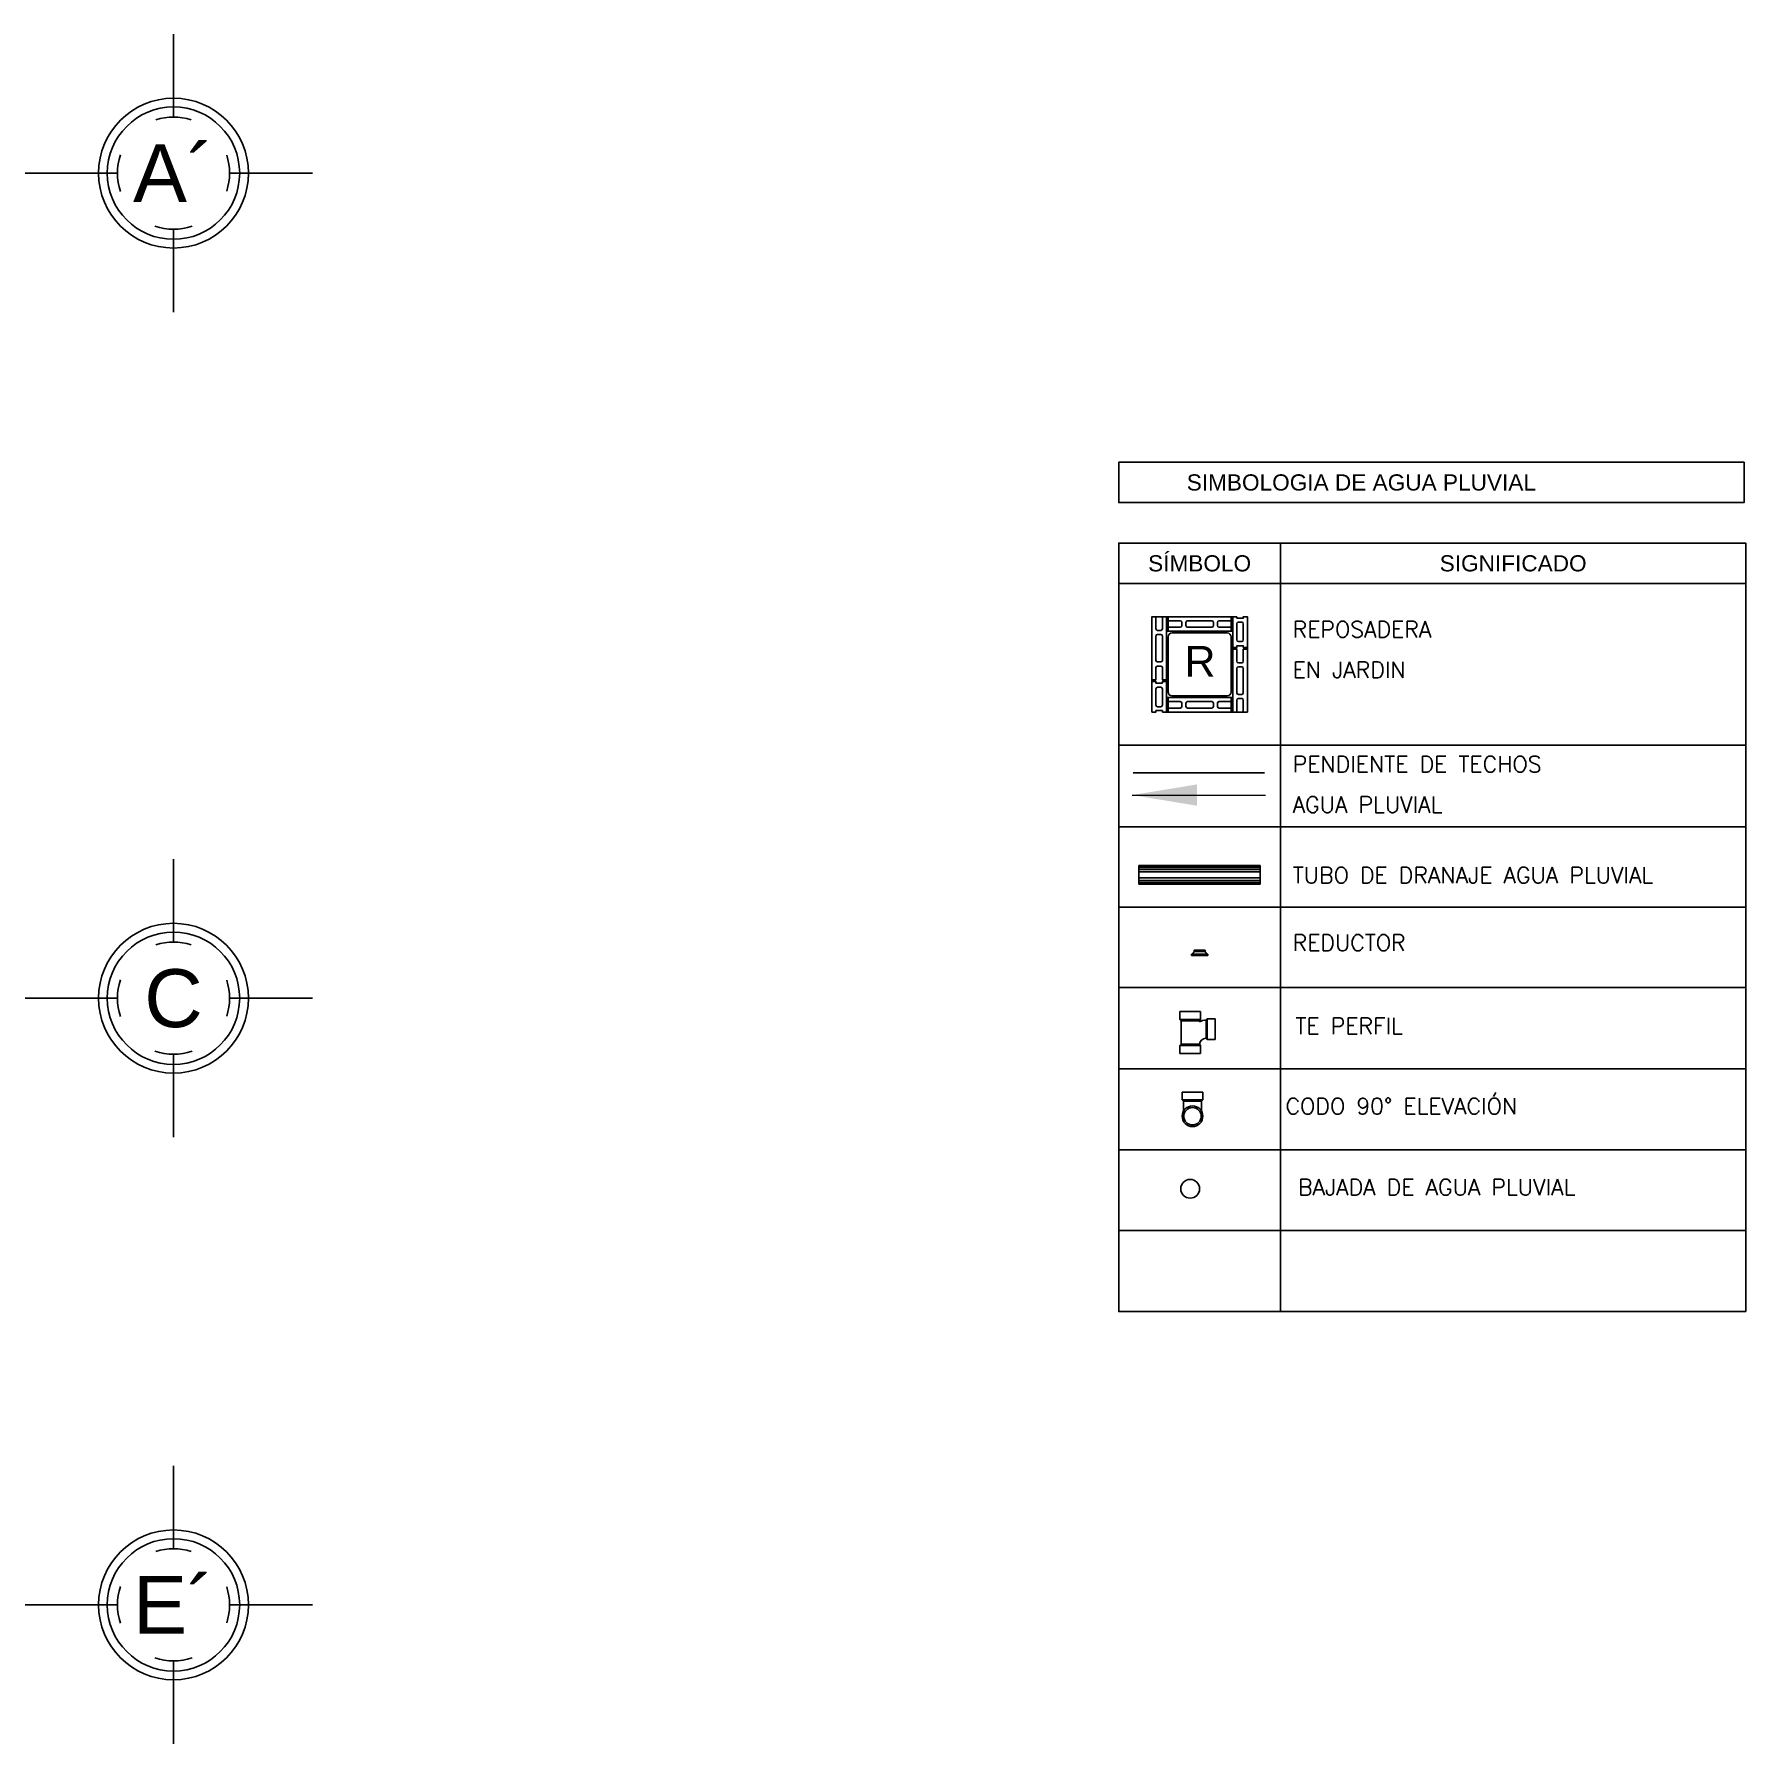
# Model space of a CAD drawing. Header units: inches. Extents: x -370 to 18, y -197 to 199.
# Drawn here: x -230.73 to -220.15, y -114.32 to -103.75 of the extents above; entities that cross this region are included whole.
import ezdxf
from ezdxf.enums import TextEntityAlignment as Align

# ---------------------------------------------------------------- set-up
doc = ezdxf.new("R2010")
doc.units = ezdxf.units.IN
doc.header["$MEASUREMENT"] = 0
doc.linetypes.add('CENTER2', pattern=[28.575, 19.05, -3.175, 3.175, -3.175])
for name, color, linetype in [('Simbologia', 7, 'Continuous'), ('SIMBOLOS', 7, 'Continuous'), ('Textos', 2, 'Continuous')]:
    doc.layers.add(name, color=color, linetype=linetype)
doc.styles.add('ARIAL', font='arial.ttf', dxfattribs={"height": 0.14})
doc.styles.add('ROMANS', font='romans.shx', dxfattribs={"width": 1.35})
doc.styles.get("Standard").update_dxf_attribs({"font": 'arial.ttf'})
doc.dimstyles.new('E50', dxfattribs={"dimscale": 2, "dimtxt": 0.1, "dimasz": 0.2, "dimexe": 0.25, "dimexo": 0.25, "dimgap": 0, "dimtad": 0, "dimlfac": 0.5, "dimzin": 0, "dimdsep": 46, "dimtxsty": 'Standard', "dimblk": 'ARCHTICK', "dimcen": 0.09, "dimdle": 0.25, "dimclrd": 2, "dimclre": 1, "dimclrt": 3, "dimadec": 0, "dimazin": 0, "dimtfac": 1, "dimtix": 1, "dimtmove": 1, "dimatfit": 3, "dimfxl": 1, "dimtvp": 1, "dimtolj": 1, "dimtzin": 0, "dimlwd": 20, "dimlwe": 13, "dimarcsym": 0})

# ---------------------------------------------------------------- blocks, each defined once
blk = doc.blocks.new('EJE NORTE NUEVO')
at = {"color": 8}
for p, q in [((0, 3.252), (0, 3.764)), ((-0.347, 2.905), (-0.859, 2.905)), ((0.347, 2.905), (0.859, 2.905))]:
    blk.add_line(p, q, dxfattribs=at)
at = {"color": 2, "linetype": 'CENTER2'}
blk.add_line((0, 2.558), (0, -2.558), dxfattribs=at)
at = {"color": 8}
blk.add_circle((0, 2.905), 0.463, dxfattribs=at)
at = {"color": 4}
blk.add_circle((0, 2.905), 0.409, dxfattribs=at)
at = {"color": 8}
for start, end in [(71.4161, 108.5839), (160.6993, 199.2784), (341.7694, 18.2529), (251.0526, 288.9474)]:
    blk.add_arc((0, 2.905), 0.347, start, end, dxfattribs=at)
at = {"color": 4}
blk.add_attdef('A', text='', height=0.358, dxfattribs=at).set_placement((0, 2.905), align=Align.MIDDLE_CENTER)

msp = doc.modelspace()

# ---------------------------------------------------------------- linework, layer by layer
at = {"color": 1}
for p, q in [((-223.6462, -109.84215), (-223.5182, -109.84215)), ((-223.52573, -109.84993), (-223.63867, -109.84993)), ((-223.48497, -109.95891), (-223.48497, -109.84596)), ((-223.47718, -109.83843), (-223.47718, -109.96643)), ((-223.52573, -109.99575), (-223.63867, -109.99575)), ((-223.6462, -110.00353), (-223.5182, -110.00353)), ((-223.63256, -110.33944), (-223.50456, -110.33944)), ((-223.51209, -110.34723), (-223.62503, -110.34723))]:
    msp.add_line(p, q, dxfattribs=at)
at = {"layer": 'Simbologia', "color": 2}
for p, q in [((-223.02463, -106.8977), (-223.02463, -107.1477)), ((-223.02463, -107.1477), (-223.02463, -111.6477)), ((-224.02463, -108.1477), (-220.14963, -108.1477)), ((-224.02463, -108.65069), (-220.14963, -108.65069)), ((-224.02463, -109.1477), (-220.14963, -109.1477)), ((-224.02463, -109.64471), (-220.14963, -109.64471)), ((-224.02463, -110.1477), (-220.14963, -110.1477)), ((-224.02463, -110.6477), (-220.14963, -110.6477)), ((-224.02463, -111.1477), (-220.14963, -111.1477)), ((-224.02463, -111.6477), (-220.14963, -111.6477))]:
    msp.add_line(p, q, dxfattribs=at)
at = {"layer": 'Simbologia', "color": 4}
msp.add_line((-220.14963, -107.1477), (-224.02463, -107.1477), dxfattribs=at)
for points in [[(-220.15965, -106.3977), (-220.15965, -106.6477), (-224.02463, -106.6477), (-224.02463, -106.3977)], [(-220.14963, -111.6477), (-220.14963, -106.8977), (-224.02463, -106.8977), (-224.02463, -111.6477)]]:
    msp.add_lwpolyline(points, close=True, dxfattribs=at)
at = {"layer": 'SIMBOLOS', "color": 2}
for p, q in [((-223.79463, -107.3527), (-223.75463, -107.3527)), ((-223.72963, -107.3527), (-223.71963, -107.3527)), ((-223.31963, -107.3527), (-223.32963, -107.3527)), ((-223.72963, -107.4427), (-223.71963, -107.4427)), ((-223.71963, -107.3777), (-223.71963, -107.4177)), ((-223.32963, -107.3777), (-223.32963, -107.4177)), ((-223.31963, -107.4427), (-223.32963, -107.4427)), ((-223.31963, -107.5427), (-223.31963, -107.5527)), ((-223.22963, -107.5427), (-223.22963, -107.5527)), ((-223.81963, -107.7527), (-223.81963, -107.7427)), ((-223.72963, -107.7527), (-223.72963, -107.7427)), ((-223.72963, -107.8527), (-223.71963, -107.8527)), ((-223.71963, -107.9177), (-223.71963, -107.8777)), ((-223.31963, -107.8527), (-223.32963, -107.8527)), ((-223.32963, -107.9177), (-223.32963, -107.8777)), ((-223.71963, -107.9427), (-223.72963, -107.9427)), ((-223.72963, -107.9427), (-223.71963, -107.9427)), ((-223.31963, -107.9427), (-223.32963, -107.9427)), ((-223.32963, -107.9427), (-223.31963, -107.9427)), ((-223.25463, -107.9427), (-223.29463, -107.9427)), ((-223.89963, -108.89087), (-223.14963, -108.89087)), ((-223.89963, -109.00687), (-223.14963, -109.00687))]:
    msp.add_line(p, q, dxfattribs=at)
at = {"layer": 'SIMBOLOS', "color": 1}
for p, q in [((-223.93548, -108.31719), (-223.12359, -108.31719)), ((-223.89963, -108.89487), (-223.14963, -108.89487)), ((-223.89963, -108.90287), (-223.14963, -108.90287)), ((-223.89963, -108.91487), (-223.14963, -108.91487)), ((-223.89963, -108.92987), (-223.14963, -108.92987)), ((-223.89963, -108.96787), (-223.14963, -108.96787)), ((-223.89963, -108.98287), (-223.14963, -108.98287)), ((-223.89963, -108.99487), (-223.14963, -108.99487)), ((-223.89963, -109.00287), (-223.14963, -109.00287)), ((-223.57463, -109.43871), (-223.47463, -109.43871)), ((-223.57463, -109.43871), (-223.57463, -109.44671)), ((-223.47463, -109.44671), (-223.57463, -109.44671)), ((-223.5713, -109.43871), (-223.55636, -109.42271)), ((-223.49063, -109.41471), (-223.55863, -109.41471)), ((-223.55863, -109.42271), (-223.55863, -109.41471)), ((-223.49063, -109.42271), (-223.55863, -109.42271)), ((-223.47796, -109.43871), (-223.4929, -109.42271)), ((-223.49063, -109.42271), (-223.49063, -109.41471)), ((-223.47463, -109.43871), (-223.47463, -109.44671))]:
    msp.add_line(p, q, dxfattribs=at)
at = {"layer": 'SIMBOLOS', "color": 2, "linetype": 'Continuous'}
for p, q in [((-223.89963, -108.89087), (-223.89963, -109.00687)), ((-223.14963, -108.89087), (-223.14963, -109.00687))]:
    msp.add_line(p, q, dxfattribs=at)
at = {"layer": 'SIMBOLOS', "color": 3}
for p, q in [((-223.6462, -109.79356), (-223.6462, -109.84215)), ((-223.6462, -109.79356), (-223.5182, -109.79356)), ((-223.6462, -109.84215), (-223.63867, -109.84993)), ((-223.63867, -109.84993), (-223.63867, -109.99575)), ((-223.5182, -109.84215), (-223.52573, -109.84993)), ((-223.52573, -109.85633), (-223.52573, -109.84993)), ((-223.5182, -109.79356), (-223.5182, -109.84215)), ((-223.47718, -109.83843), (-223.48497, -109.84596)), ((-223.4286, -109.83843), (-223.47718, -109.83843)), ((-223.4286, -109.83843), (-223.4286, -109.96643)), ((-223.6462, -110.00353), (-223.63867, -109.99575)), ((-223.5182, -110.00353), (-223.52573, -109.99575)), ((-223.48685, -109.95891), (-223.48497, -109.95891)), ((-223.47718, -109.96643), (-223.48497, -109.95891)), ((-223.4286, -109.96643), (-223.47718, -109.96643)), ((-223.6462, -110.05212), (-223.6462, -110.00353)), ((-223.6462, -110.05212), (-223.5182, -110.05212)), ((-223.5182, -110.05212), (-223.5182, -110.00353)), ((-223.50456, -110.29086), (-223.63256, -110.29086)), ((-223.63256, -110.29086), (-223.63256, -110.33944)), ((-223.50456, -110.29086), (-223.50456, -110.33944)), ((-223.63256, -110.33944), (-223.62503, -110.34723)), ((-223.62503, -110.41042), (-223.62503, -110.34723)), ((-223.50456, -110.33944), (-223.51209, -110.34723)), ((-223.51209, -110.41042), (-223.51209, -110.34723))]:
    msp.add_line(p, q, dxfattribs=at)
at = {"layer": 'SIMBOLOS', "color": 2}
for points in [[(-223.72963, -107.7427), (-223.75463, -107.7427), (-223.75463, -107.6677, 0.41421356), (-223.76463, -107.6577), (-223.78463, -107.6577, 0.41421356), (-223.79463, -107.6677), (-223.79463, -107.7427), (-223.81963, -107.7427), (-223.81963, -107.3527), (-223.79463, -107.3527), (-223.79463, -107.4277, 0.41421356), (-223.78463, -107.4377), (-223.76463, -107.4377, 0.41421356), (-223.75463, -107.4277), (-223.75463, -107.3527), (-223.72963, -107.3527)], [(-223.71963, -107.4427), (-223.71963, -107.4177), (-223.64463, -107.4177, 0.41421356), (-223.63463, -107.4077), (-223.63463, -107.3877, 0.41421356), (-223.64463, -107.3777), (-223.71963, -107.3777), (-223.71963, -107.3527), (-223.32963, -107.3527), (-223.32963, -107.3777), (-223.40463, -107.3777, 0.41421356), (-223.41463, -107.3877), (-223.41463, -107.4077, 0.41421356), (-223.40463, -107.4177), (-223.32963, -107.4177), (-223.32963, -107.4427)], [(-223.44963, -107.3777, -0.41421356), (-223.43963, -107.3877), (-223.43963, -107.4077, -0.41421356), (-223.44963, -107.4177), (-223.59963, -107.4177, -0.41421356), (-223.60963, -107.4077), (-223.60963, -107.3877, -0.41421356), (-223.59963, -107.3777)], [(-223.25463, -107.49618, -0.41421356), (-223.26463, -107.50618), (-223.28463, -107.50618, -0.41421356), (-223.29463, -107.49618), (-223.29463, -107.39618, -0.41421356), (-223.28463, -107.38618), (-223.26463, -107.38618, -0.41421356), (-223.25463, -107.39618)], [(-223.79463, -107.4727, -0.41421356), (-223.78463, -107.4627), (-223.76463, -107.4627, -0.41421356), (-223.75463, -107.4727), (-223.75463, -107.6227, -0.41421356), (-223.76463, -107.6327), (-223.78463, -107.6327, -0.41421356), (-223.79463, -107.6227)], [(-223.31963, -107.5527), (-223.29463, -107.5527), (-223.29463, -107.6277, 0.41421356), (-223.28463, -107.6377), (-223.26463, -107.6377, 0.41421356), (-223.25463, -107.6277), (-223.25463, -107.5527), (-223.22963, -107.5527), (-223.22963, -107.9427), (-223.25463, -107.9427), (-223.25463, -107.8677, 0.41421356), (-223.26463, -107.8577), (-223.28463, -107.8577, 0.41421356), (-223.29463, -107.8677), (-223.29463, -107.9427), (-223.31963, -107.9427)], [(-223.25463, -107.8227, -0.41421356), (-223.26463, -107.8327), (-223.28463, -107.8327, -0.41421356), (-223.29463, -107.8227), (-223.29463, -107.6727, -0.41421356), (-223.28463, -107.6627), (-223.26463, -107.6627, -0.41421356), (-223.25463, -107.6727)], [(-223.79463, -107.79922, -0.41421356), (-223.78463, -107.78922), (-223.76463, -107.78922, -0.41421356), (-223.75463, -107.79922), (-223.75463, -107.89922, -0.41421356), (-223.76463, -107.90922), (-223.78463, -107.90922, -0.41421356), (-223.79463, -107.89922)], [(-223.71963, -107.8527), (-223.71963, -107.8777), (-223.64463, -107.8777, -0.41421356), (-223.63463, -107.8877), (-223.63463, -107.9077, -0.41421356), (-223.64463, -107.9177), (-223.71963, -107.9177), (-223.71963, -107.9427), (-223.32963, -107.9427), (-223.32963, -107.9177), (-223.40463, -107.9177, -0.41421356), (-223.41463, -107.9077), (-223.41463, -107.8877, -0.41421356), (-223.40463, -107.8777), (-223.32963, -107.8777), (-223.32963, -107.8527)], [(-223.44963, -107.9177, 0.41421356), (-223.43963, -107.9077), (-223.43963, -107.8877, 0.41421356), (-223.44963, -107.8777), (-223.59963, -107.8777, 0.41421356), (-223.60963, -107.8877), (-223.60963, -107.9077, 0.41421356), (-223.59963, -107.9177)]]:
    msp.add_lwpolyline(points, format="xyb", close=True, dxfattribs=at)
for points in [[(-223.29463, -107.3527), (-223.29463, -107.3627), (-223.25463, -107.3627), (-223.25463, -107.3527), (-223.22963, -107.3527), (-223.22963, -107.5427), (-223.25463, -107.5427), (-223.25463, -107.5327), (-223.29463, -107.5327), (-223.29463, -107.5427), (-223.31963, -107.5427), (-223.31963, -107.3527)], [(-223.75463, -107.9427), (-223.75463, -107.9327), (-223.79463, -107.9327), (-223.79463, -107.9427), (-223.81963, -107.9427), (-223.81963, -107.7527), (-223.79463, -107.7527), (-223.79463, -107.7627), (-223.75463, -107.7627), (-223.75463, -107.7527), (-223.72963, -107.7527), (-223.72963, -107.9427)]]:
    msp.add_lwpolyline(points, close=True, dxfattribs=at)
at = {"layer": 'SIMBOLOS', "color": 1}
msp.add_lwpolyline([(-223.71963, -107.4777, -0.41421356), (-223.69463, -107.4527), (-223.35463, -107.4527, -0.41421356), (-223.32963, -107.4777), (-223.32963, -107.8177, -0.41421356), (-223.35463, -107.8427), (-223.69463, -107.8427, -0.41421356), (-223.71963, -107.8177)], format="xyb", close=True, dxfattribs=at)
at = {"layer": 'SIMBOLOS', "color": 2}
for radius in [0.064, 0.05376]:
    msp.add_circle((-223.56856, -110.44054), radius, dxfattribs=at)
at = {"layer": 'SIMBOLOS', "color": 5}
msp.add_circle((-223.58316, -110.88915), 0.058, dxfattribs=at)
at = {"layer": 'SIMBOLOS', "color": 3}
for centre, radius, start, end in [((-223.48, -109.95079), 0.10495, 92.714607, 115.830594), ((-223.48699, -109.99769), 0.03879, 89.798079, 177.125918)]:
    msp.add_arc(centre, radius, start, end, dxfattribs=at)

# ---------------------------------------------------------------- block references
ref = msp.add_blockref('EJE NORTE NUEVO', (-232.7708, -104.6109), dxfattribs=dict(xscale=-1, rotation=270))
ref.add_attrib('A', 'A´', dxfattribs={"color": 4, "height": 0.35811}).set_placement((-229.86566, -104.6109), align=Align.MIDDLE_CENTER)
ref = msp.add_blockref('EJE NORTE NUEVO', (-232.7708, -109.7109), dxfattribs=dict(xscale=-1, rotation=270))
ref.add_attrib('A', 'C', dxfattribs={"color": 4, "height": 0.35811}).set_placement((-229.86566, -109.7109), align=Align.MIDDLE_CENTER)
ref = msp.add_blockref('EJE NORTE NUEVO', (-232.7708, -113.4609), dxfattribs=dict(xscale=-1, rotation=270))
ref.add_attrib('A', 'E´', dxfattribs={"color": 4, "height": 0.35811}).set_placement((-229.86566, -113.4609), align=Align.MIDDLE_CENTER)

# ---------------------------------------------------------------- texts
at = {"layer": 'Textos', "color": 3, "style": 'ARIAL'}
for s, height, p in [('SIMBOLOGIA DE AGUA PLUVIAL', 0.1, (-222.52533, -106.5227)), ('SÍMBOLO', 0.1, (-223.52463, -107.0227)), ('SIGNIFICADO', 0.1, (-221.58713, -107.0227)), ('R', 0.18941, (-223.52224, -107.62856))]:
    msp.add_text(s, height=height, dxfattribs=at).set_placement(p, align=Align.MIDDLE_CENTER)
at = {"layer": 'Textos', "color": 3, "style": 'ROMANS'}
for s, p in [('REPOSADERA', (-222.94963, -107.48073)), ('EN JARDIN', (-222.94963, -107.73073)), ('PENDIENTE DE TECHOS', (-222.94963, -108.31417)), ('AGUA PLUVIAL', (-222.94963, -108.56417)), ('TUBO DE DRANAJE AGUA PLUVIAL', (-222.94963, -109.00044)), ('REDUCTOR ', (-222.94963, -109.41815)), ('TE PERFIL', (-222.93256, -109.93265)), ('CODO 90° ELEVACIÓN', (-222.99356, -110.42802)), ('BAJADA DE AGUA PLUVIAL', (-222.91674, -110.92936))]:
    msp.add_text(s, height=0.1, dxfattribs=at).set_placement(p)

# ---------------------------------------------------------------- leaders
at = {"layer": 'SIMBOLOS', "color": 2}
msp.add_leader([(-223.94124, -108.45526), (-223.11783, -108.45526)], dimstyle='E50', dxfattribs=at)

doc.saveas('drawing.dxf')
